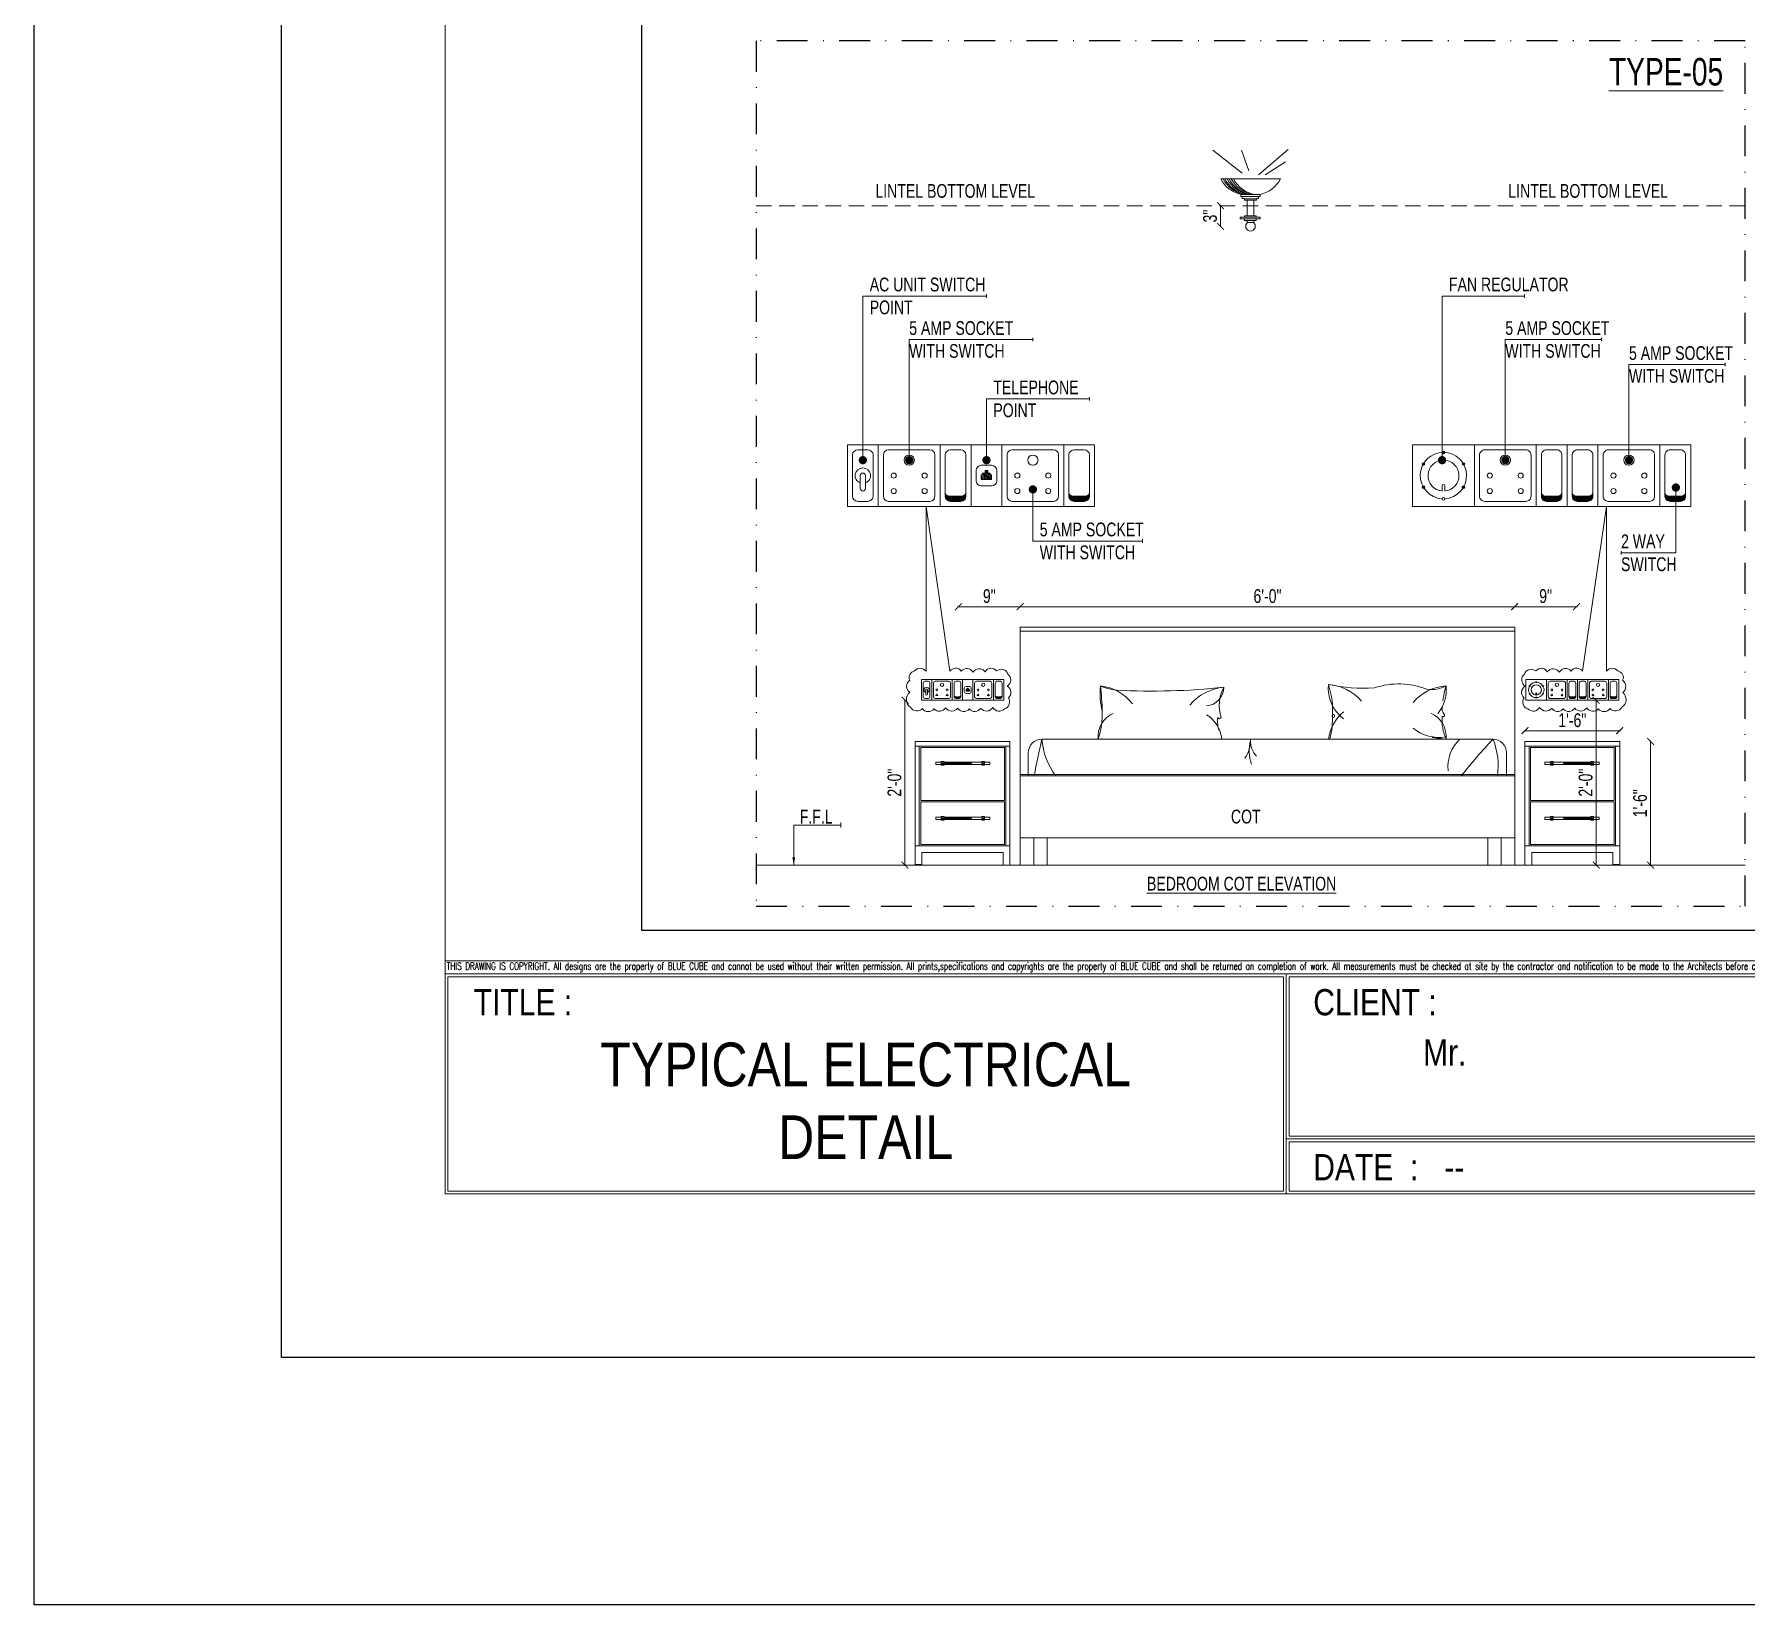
# Model space of a CAD drawing. Header units: inches. Extents: x 3365147 to 3374664, y 1380917 to 1384908.
# Drawn here: x 3371739.3 to 3371988.5, y 1384384.8 to 1384613.5 of the extents above; entities that cross this region are included whole.
import ezdxf

# ---------------------------------------------------------------- set-up
doc = ezdxf.new("R2010")
doc.units = ezdxf.units.IN
doc.header["$LTSCALE"] = 18
doc.header["$MEASUREMENT"] = 0
doc.header["$PDSIZE"] = -1
for name, pattern in [('CONTINOUS', [0]), ('DASHDOT2', [0.5, 0.25, -0.125, 0, -0.125]), ('HIDDEN', [0.375, 0.25, -0.125]), ('HIDDEN2', [0.1875, 0.125, -0.0625])]:
    doc.linetypes.add(name, pattern=pattern)
for name, color, linetype, lineweight in [('ELECTRICAL-DIM_BC', 20, 'Continuous', 9), ('ELECTRICAL-ROOF BEAM LINE_BC', 1, 'HIDDEN', 15), ('ELECTRICAL-WALL-POINTS HATCH_BC', 252, 'Continuous', 5), ('ELECTRICAL-WALL-POINTS-00_BC', 20, 'Continuous', 20), ('ELECTRICAL-WALL-POINTS-01_BC', 136, 'Continuous', 9), ('ELECTRICAL-WALL-POINTS-02_BC', 21, 'Continuous', 5), ('ELECTRICAL-WALL-TEXT-01__BC', 4, 'Continuous', 9), ('ELECTRICAL-WALL-TEXT-01_ARROW_BC', 8, 'Continuous', 13), ('FLOOR FINISHED LEVEL_BC', 1, 'Continuous', 20), ('FURNITURES-00_BC', 200, 'CONTINOUS', 13), ('LINTEL-00_BC', 41, 'HIDDEN2', 13), ('PART PLAN_BC', 2, 'DASHDOT2', 25), ('REVISION CLOUD-00_BC', 4, 'CONTINOUS', 18), ('SHEET-BORDER INNER_BC', 131, 'Continuous', 9), ('SHEET-BORDER OUTER_BC', 181, 'Continuous', 20), ('SHEET-TEXT EDITING-01_BC', 2, 'Continuous', 9), ('SHEET-TEXT EDITING-02_BC', 7, 'Continuous', 9), ('SHEET-TEXT HEADING_BC', 1, 'Continuous', 9), ('SHEET-TEXT THIN_BC', 131, 'Continuous', 5), ('TITLE TEXT-01_BC', 1, 'Continuous', 20), ('TITLE TEXT-03_BC', 4, 'Continuous', 15)]:
    doc.layers.add(name, color=color, linetype=linetype, lineweight=lineweight)
doc.styles.add('BC-TEXT_GENERAL', font='swisscl.ttf')
doc.styles.add('DIM_BC', font='swisscl.ttf')
doc.styles.get("Standard").update_dxf_attribs({"font": 'arial.ttf'})
doc.styles.add('Title block - 01', font='ARIALN.TTF')
doc.styles.add('Title block - 02', font='romans.shx')
doc.styles.add('WD Room text', font='swisscl.ttf')
doc.linetypes.add('BLUE_CUBE', pattern='A,0.1,0,[" BLUE CUBE",Standard,S=0.025,R=0,X=0,Y=-0.01],-0.22', length=0.32)
doc.dimstyles.new('DIM_BC', dxfattribs={"dimtxt": 4, "dimasz": 2, "dimexe": 4.5, "dimexo": 0, "dimgap": 1, "dimtad": 1, "dimdec": 4, "dimzin": 3, "dimdsep": 46, "dimlunit": 4, "dimtxsty": 'DIM_BC', "dimblk": 'ARCHTICK', "dimcen": 0.0625, "dimdle": 0.25, "dimse1": 1, "dimse2": 1, "dimclrd": 7, "dimclre": 4, "dimclrt": 256, "dimadec": 0, "dimazin": 0, "dimtfac": 0.5, "dimtdec": 4, "dimtix": 1, "dimtofl": 0, "dimtmove": 2, "dimatfit": 2, "dimfxl": 0, "dimfrac": 1, "dimtolj": 1, "dimtzin": 1, "dimlwd": -1, "dimarcsym": 0})
doc.dimstyles.new("Working 10'", dxfattribs={"dimscale": 0.8, "dimtxt": 10, "dimasz": 4.5, "dimexe": 2.5, "dimexo": 3, "dimgap": 1.25, "dimtad": 1, "dimdec": 3, "dimzin": 3, "dimdsep": 46, "dimlunit": 4, "dimtxsty": 'WD Room text', "dimblk": 'ARCHTICK', "dimcen": 0, "dimclrd": 256, "dimclre": 1, "dimadec": 0, "dimazin": 0, "dimtfac": 0.6, "dimtdec": 3, "dimtix": 1, "dimtmove": 2, "dimatfit": 3, "dimfxl": 0, "dimfrac": 1, "dimtolj": 1, "dimtzin": 3, "dimlwd": -1, "dimlwe": -1, "dimarcsym": 0})
pattern_1 = [(90, (0.75, -9e-16), (-0.03125, 0), [])]

# ---------------------------------------------------------------- blocks, each defined once
blk = doc.blocks.new('Bed 01 Elevation_1')
for p, q in [((-33.54, 34.65), (38.46, 34.65)), ((-33.54, 0), (-33.54, 34.65)), ((38.46, 34.06), (-33.54, 34.06)), ((38.46, 34.65), (38.46, 0)), ((-48.82, 18), (-48.82, 0.06)), ((-35.04, 18), (-48.82, 18)), ((-35.04, 18), (-35.04, 0)), ((39.96, 18), (53.75, 18)), ((39.96, 18), (39.96, 0)), ((53.75, 18), (53.75, 0.06)), ((-35.04, 17.29), (-48.82, 17.29)), ((-48.23, 2.81), (-48.23, 17.29)), ((-35.82, 17.09), (-48.03, 17.09)), ((-48.03, 9.39), (-48.03, 17.09)), ((-45.03, 15.03), (-44.63, 15.03)), ((-45.03, 14.65), (-45.03, 14.97)), ((-45.03, 14.96), (-44.63, 14.96)), ((-45.02, 15.06), (-44.63, 15.06)), ((-38.73, 15.06), (-39.12, 15.06)), ((-38.73, 15.03), (-39.12, 15.03)), ((-38.73, 14.96), (-39.12, 14.96)), ((-38.73, 14.65), (-38.73, 14.97)), ((-35.82, 9.39), (-35.82, 17.09)), ((-35.63, 2.81), (-35.63, 17.29)), ((39.96, 17.29), (53.75, 17.29)), ((40.55, 2.81), (40.55, 17.29)), ((40.75, 17.09), (52.96, 17.09)), ((40.75, 9.39), (40.75, 17.09)), ((43.65, 15.03), (44.05, 15.03)), ((43.66, 15.06), (44.05, 15.06)), ((43.66, 14.65), (43.66, 14.97)), ((43.66, 14.96), (44.05, 14.96)), ((49.95, 15.06), (49.56, 15.06)), ((49.96, 15.03), (49.56, 15.03)), ((49.95, 14.96), (49.56, 14.96)), ((49.95, 14.65), (49.95, 14.97)), ((52.96, 9.39), (52.96, 17.09)), ((53.16, 2.81), (53.16, 17.29)), ((-45.03, 14.79), (-44.63, 14.79)), ((-45.03, 14.65), (-44.63, 14.65)), ((-45.03, 14.6), (-44.63, 14.6)), ((-40.62, 14.89), (-44.63, 14.89)), ((-40.68, 14.81), (-44.63, 14.81)), ((-40.7, 14.76), (-44.63, 14.76)), ((-38.73, 14.79), (-39.12, 14.79)), ((-38.73, 14.65), (-39.12, 14.65)), ((-38.73, 14.6), (-39.12, 14.6)), ((-33.54, 13.19), (38.46, 13.19)), ((-33.54, 12.99), (38.46, 12.99)), ((43.66, 14.79), (44.05, 14.79)), ((43.66, 14.65), (44.05, 14.65)), ((43.66, 14.6), (44.05, 14.6)), ((45.55, 14.89), (49.56, 14.89)), ((45.61, 14.81), (49.56, 14.81)), ((45.63, 14.76), (49.56, 14.76)), ((49.95, 14.79), (49.56, 14.79)), ((49.95, 14.65), (49.56, 14.65)), ((49.95, 14.6), (49.56, 14.6)), ((-48.03, 9.39), (-35.82, 9.39)), ((-48.03, 9.19), (-35.82, 9.19)), ((-48.03, 3.01), (-48.03, 9.19)), ((-35.82, 3.01), (-35.82, 9.19)), ((52.96, 9.39), (40.75, 9.39)), ((52.96, 9.19), (40.75, 9.19)), ((40.75, 3.01), (40.75, 9.19)), ((52.96, 3.01), (52.96, 9.19)), ((-45.03, 7.03), (-44.63, 7.03)), ((-45.03, 6.65), (-45.03, 6.97)), ((-45.03, 6.96), (-44.63, 6.96)), ((-45.03, 6.79), (-44.63, 6.79)), ((-45.03, 6.65), (-44.63, 6.65)), ((-45.03, 6.59), (-44.63, 6.59)), ((-45.02, 7.06), (-44.63, 7.06)), ((-40.62, 6.89), (-44.63, 6.89)), ((-40.68, 6.81), (-44.63, 6.81)), ((-40.7, 6.76), (-44.63, 6.76)), ((-38.73, 7.06), (-39.12, 7.06)), ((-38.73, 7.03), (-39.12, 7.03)), ((-38.73, 6.96), (-39.12, 6.96)), ((-38.73, 6.79), (-39.12, 6.79)), ((-38.73, 6.65), (-39.12, 6.65)), ((-38.73, 6.59), (-39.12, 6.59)), ((-38.73, 6.65), (-38.73, 6.97)), ((43.65, 7.03), (44.05, 7.03)), ((43.66, 7.06), (44.05, 7.06)), ((43.66, 6.65), (43.66, 6.97)), ((43.66, 6.96), (44.05, 6.96)), ((43.66, 6.79), (44.05, 6.79)), ((43.66, 6.65), (44.05, 6.65)), ((43.66, 6.59), (44.05, 6.59)), ((45.55, 6.89), (49.56, 6.89)), ((45.61, 6.81), (49.56, 6.81)), ((45.63, 6.76), (49.56, 6.76)), ((49.95, 7.06), (49.56, 7.06)), ((49.96, 7.03), (49.56, 7.03)), ((49.95, 6.96), (49.56, 6.96)), ((49.95, 6.79), (49.56, 6.79)), ((49.95, 6.65), (49.56, 6.65)), ((49.95, 6.59), (49.56, 6.59)), ((49.95, 6.65), (49.95, 6.97)), ((-48.82, 2.81), (-35.04, 2.81)), ((-48.03, 3.01), (-35.82, 3.01)), ((-33.54, 3.94), (38.46, 3.94)), ((-31.57, 0), (-31.57, 3.94)), ((-29.6, 0), (-29.6, 3.94)), ((34.53, 0), (34.53, 3.94)), ((36.5, 0), (36.5, 3.94)), ((53.75, 2.81), (39.96, 2.81)), ((52.96, 3.01), (40.75, 3.01)), ((-47.84, 0.06), (-48.82, 0.06)), ((-47.84, 1.83), (-36.02, 1.83)), ((-47.84, 0.06), (-47.84, 1.83)), ((-36.02, 0), (-36.02, 1.83)), ((-35.04, 0), (-36.02, 0)), ((-29.6, 0), (-33.54, 0)), ((38.46, 0), (34.53, 0)), ((40.95, 0), (39.96, 0)), ((52.76, 1.83), (40.95, 1.83)), ((40.95, 0), (40.95, 1.83)), ((52.76, 0.06), (52.76, 1.83)), ((52.76, 0.06), (53.75, 0.06))]:
    blk.add_line(p, q)
blk.add_lwpolyline([(-32.36, 12.99), (-32.36, 16.34, -0.414214), (-30.39, 18.31), (35.31, 18.31, -0.414214), (37.28, 16.34), (37.28, 12.99)], format="xyb")
for points in [[(-45.03, 14.65), (-45.81, 14.65), (-45.81, 14.97), (-45.03, 14.97)], [(-44.63, 14.97), (-38.53, 14.97), (-39.12, 14.97)], [(-38.73, 14.97), (-37.94, 14.97), (-37.94, 14.65), (-38.73, 14.65)], [(43.66, 14.97), (42.87, 14.97), (42.87, 14.65), (43.66, 14.65)], [(49.56, 14.97), (43.46, 14.97), (44.05, 14.97)], [(49.95, 14.65), (50.74, 14.65), (50.74, 14.97), (49.95, 14.97)], [(-39.12, 14.65), (-44.63, 14.65)], [(44.05, 14.65), (49.56, 14.65)], [(-45.03, 6.65), (-45.81, 6.65), (-45.81, 6.97), (-45.03, 6.97)], [(-44.63, 6.97), (-38.53, 6.97), (-39.12, 6.97)], [(-39.12, 6.65), (-44.63, 6.65)], [(-38.73, 6.97), (-37.94, 6.97), (-37.94, 6.65), (-38.73, 6.65)], [(43.66, 6.97), (42.87, 6.97), (42.87, 6.65), (43.66, 6.65)], [(49.56, 6.97), (43.46, 6.97), (44.05, 6.97)], [(44.05, 6.65), (49.56, 6.65)], [(49.95, 6.65), (50.74, 6.65), (50.74, 6.97), (49.95, 6.97)]]:
    blk.add_lwpolyline(points)
for points in [[(-45.03, 14.97), (-45.03, 15.09), (-44.63, 15.09), (-44.63, 14.65), (-44.63, 14.54), (-45.03, 14.54)], [(-38.73, 14.97), (-38.73, 15.09), (-39.12, 15.09), (-39.12, 14.65), (-39.12, 14.54), (-38.73, 14.54)], [(43.66, 14.97), (43.66, 15.09), (44.05, 15.09), (44.05, 14.65), (44.05, 14.54), (43.66, 14.54)], [(49.95, 14.97), (49.95, 15.09), (49.56, 15.09), (49.56, 14.65), (49.56, 14.54), (49.95, 14.54)], [(-45.03, 6.97), (-45.03, 7.09), (-44.63, 7.09), (-44.63, 6.65), (-44.63, 6.53), (-45.03, 6.53)], [(-38.73, 6.97), (-38.73, 7.09), (-39.12, 7.09), (-39.12, 6.65), (-39.12, 6.53), (-38.73, 6.53)], [(43.66, 6.97), (43.66, 7.09), (44.05, 7.09), (44.05, 6.65), (44.05, 6.53), (43.66, 6.53)], [(49.95, 6.97), (49.95, 7.09), (49.56, 7.09), (49.56, 6.65), (49.56, 6.53), (49.95, 6.53)]]:
    blk.add_lwpolyline(points, close=True)
for centre, radius, start, end in [((-12.44, 24.91), 9.47, 172.9375, 195.4037), ((-18.65, 33.79), 8.36, 247.5179, 264.267), ((-22.57, 19.33), 6.78, 37.7672, 83.9015), ((-71.85, 20.58), 50.3, 2.0679, 6.2733), ((-14.16, 121.15), 95.82, 266.8134, 276.1602), ((-3.14, 18.42), 7.5, 95.6237, 139.4452), ((-6.61, 25.9), 2.73, 274.3185, 359.5967), ((0.85, 23.24), 5.41, 150.7333, 198.7321), ((16.82, 25.73), 5.51, 174.11, 233.4289), ((10.85, 19.37), 6.94, 40.4189, 85.9871), ((16.49, 50.01), 24.27, 257.7438, 273.6284), ((1.21, 22.77), 10.72, 353.4947, 19.1867), ((21.6, 15.39), 10.99, 68.2026, 108.9817), ((28.96, 19.18), 6.94, 94.0129, 139.5811), ((26.33, 29.98), 4.43, 261.5958, 298.9092), ((22.99, 25.54), 5.51, 333.7371, 5.89), ((42.53, 21.97), 14.66, 163.6046, 172.3273), ((-33.45, 22), 11.86, 341.885, 2.2029), ((22.99, 25.54), 5.51, 320.9404, 333.7371), ((29.18, 22.77), 1.3, 165.3506, 223.2684), ((-18.53, 18.71), 3.67, 113.2665, 186.3699), ((-8.88, 17.89), 4.71, 5.0326, 58.2187), ((0.4, 21.03), 5.2, 175.2233, 196.23), ((-4.54, 21.58), 0.271, 206.5338, 341.7451), ((17.5, 17.55), 6.19, 129.8444, 173.0163), ((0.73, 21.24), 11.2, 345.2012, 3.2523), ((12.03, 21.69), 0.213, 219.8519, 121.7936), ((24.78, 18.72), 3.71, 353.6356, 66.3006), ((35.11, 21.18), 7.23, 176.0023, 203.4185), ((28.05, 21.81), 0.198, 219.3726, 21.8687), ((83.05, -8.31), 116.52, 166.7942, 169.465), ((-20.23, 19.13), 10.19, 184.6309, 217.0546), ((-14.71, -31.79), 50.65, 97.8585, 98.4763), ((-22.66, 25.23), 6.94, 274.0129, 278.3417), ((-4.52, 18.15), 4.52, 324.6856, 2.0089), ((5.92, 16.62), 6.11, 165.5268, 198.5425), ((3.1, 18.04), 3.1, 178.0433, 224.5085), ((27.43, 24.53), 5.95, 230.7974, 280.0969), ((21.65, -23.46), 42.32, 80.7251, 83.5186), ((34.18, 14.36), 5.43, 133.2932, 186.572), ((79.91, -25.24), 62.33, 135.6786, 142.1634), ((25.76, 14.46), 10.3, 351.7989, 21.9273), ((-40.49, 14.76), 0.208, 92.3864, 210.779), ((45.42, 14.76), 0.208, 329.221, 87.6136), ((-40.49, 6.76), 0.208, 92.3864, 210.779), ((45.42, 6.76), 0.208, 329.221, 87.6136)]:
    blk.add_arc(centre, radius, start, end)
blk = doc.blocks.new('2X5ams tele point ACmcp DSP R1')
at = {"layer": 'ELECTRICAL-WALL-POINTS HATCH_BC'}
h = blk.add_hatch(dxfattribs=at)
h.set_pattern_fill('ANSI31', color=252, scale=0.5, angle=270, style=0)
h.set_pattern_definition([(315, (0.75, 0), (0.0441942, 0.0441942), [])])
h.paths.add_polyline_path([(2.4375, 1.625), (2.4375, 1.53125), (2.5, 1.53125), (2.5, 1.3125), (2, 1.3125), (2, 1.53125), (2.0625, 1.53125), (2.0625, 1.625), (2.1875, 1.625), (2.1875, 1.75), (2.3125, 1.75), (2.3125, 1.625)])
h = blk.add_hatch(dxfattribs=at)
h.set_pattern_fill('ANSI31', color=252, scale=0.25, angle=45, style=0)
h.set_pattern_definition(pattern_1)
edge = h.paths.add_edge_path()
edge.add_arc((0.50527, 0.82304), 0.32308, 217.8044864, 269.0654112)
edge.add_line((0.5, 0.5), (1, 0.5))
edge.add_arc((0.99473, 0.82304), 0.32308, 270.9345888, 322.1955136)
edge.add_line((1.25, 0.625), (1.25, 0.5))
edge.add_arc((1, 0.5), 0.25, 270, 360, ccw=False)
edge.add_line((1, 0.25), (0.5, 0.25))
edge.add_arc((0.5, 0.5), 0.25, 180, 270, ccw=False)
edge.add_line((0.25, 0.5), (0.25, 0.625))
h = blk.add_hatch(dxfattribs=at)
h.set_pattern_fill('ANSI31', color=252, scale=0.25, angle=45, style=0)
h.set_pattern_definition([(90, (6.75, -9e-16), (-0.03125, 0), [])])
edge = h.paths.add_edge_path()
edge.add_arc((6.50527, 0.82304), 0.32308, 217.8044864, 269.0654112)
edge.add_line((6.5, 0.5), (7, 0.5))
edge.add_arc((6.99473, 0.82304), 0.32308, 270.9345888, 322.1955136)
edge.add_line((7.25, 0.625), (7.25, 0.5))
edge.add_arc((7, 0.5), 0.25, 270, 360, ccw=False)
edge.add_line((7, 0.25), (6.5, 0.25))
edge.add_arc((6.5, 0.5), 0.25, 180, 270, ccw=False)
edge.add_line((6.25, 0.5), (6.25, 0.625))
for p, q in [((-4.5, 3), (7.5, 3)), ((-4.5, 0), (-4.5, 3)), ((-3, 0), (-3, 3)), ((0, 0), (0, 3)), ((1.5, 0), (1.5, 3)), ((3, 0), (3, 3)), ((6, 0), (6, 3)), ((6, 0), (6, 3)), ((7.5, 0), (7.5, 3)), ((-4.5, 0), (7.5, 0))]:
    blk.add_line(p, q)
for points in [[(-4.25, 2.5, -0.41421356), (-4, 2.75), (-3.5, 2.75, -0.41421356), (-3.25, 2.5), (-3.25, 0.5, -0.41421356), (-3.5, 0.25), (-4, 0.25, -0.41421356), (-4.25, 0.5)], [(-2.75, 2.5, -0.41421356), (-2.5, 2.75), (-0.5, 2.75, -0.41421356), (-0.25, 2.5), (-0.25, 0.5, -0.41421356), (-0.5, 0.25), (-2.5, 0.25, -0.41421356), (-2.75, 0.5)], [(0.25, 2.5, -0.41421356), (0.5, 2.75), (1, 2.75, -0.41421356), (1.25, 2.5), (1.25, 0.625, -0.227474), (1, 0.5), (0.5, 0.5, -0.227474), (0.25, 0.625)], [(3.25, 2.5, -0.41421356), (3.5, 2.75), (5.5, 2.75, -0.41421356), (5.75, 2.5), (5.75, 0.5, -0.41421356), (5.5, 0.25), (3.5, 0.25, -0.41421356), (3.25, 0.5)], [(6.25, 2.5, -0.41421356), (6.5, 2.75), (7, 2.75, -0.41421356), (7.25, 2.5), (7.25, 0.625, -0.227474), (7, 0.5), (6.5, 0.5, -0.227474), (6.25, 0.625)], [(1.75, 1.75, -0.41421356), (2, 2), (2.5, 2, -0.41421356), (2.75, 1.75), (2.75, 1.25, -0.41421356), (2.5, 1), (2, 1, -0.41421356), (1.75, 1.25)], [(-3.875, 0.875, 1), (-3.625, 0.875), (-3.625, 1.5, 1), (-3.875, 1.5)]]:
    blk.add_lwpolyline(points, format="xyb", close=True)
blk.add_lwpolyline([(2.4375, 1.625), (2.4375, 1.53125), (2.5, 1.53125), (2.5, 1.3125), (2, 1.3125), (2, 1.53125), (2.0625, 1.53125), (2.0625, 1.625), (2.1875, 1.625), (2.1875, 1.75), (2.3125, 1.75), (2.3125, 1.625), (2.4375, 1.625)])
for points in [[(0.25, 0.625), (0.25, 0.5, 0.41421356), (0.5, 0.25), (1, 0.25, 0.41421356), (1.25, 0.5), (1.25, 0.625)], [(6.25, 0.625), (6.25, 0.5, 0.41421356), (6.5, 0.25), (7, 0.25, 0.41421356), (7.25, 0.5), (7.25, 0.625)]]:
    blk.add_lwpolyline(points, format="xyb")
blk.add_arc((-3.75, 1.5), 0.375, 289.4712206, 250.5287794)
at = {"layer": 'ELECTRICAL-WALL-POINTS-01_BC'}
for centre, radius in [((-1.49816, 2.24816), 0.25), ((4.50184, 2.24816), 0.25), ((-2.25, 1.5), 0.125), ((-2.25, 0.75), 0.125), ((-0.75, 1.5), 0.125), ((-0.75, 0.75), 0.125), ((3.75, 1.5), 0.125), ((3.75, 0.75), 0.125), ((5.25, 1.5), 0.125), ((5.25, 0.75), 0.125)]:
    blk.add_circle(centre, radius, dxfattribs=at)
blk = doc.blocks.new('2x5AMS 2WAY AC MCP_BC')
at = {"layer": 'ELECTRICAL-WALL-POINTS HATCH_BC'}
h = blk.add_hatch(dxfattribs=at)
h.set_pattern_fill('ANSI31', color=256, scale=0.25, angle=45, style=0)
h.set_pattern_definition(pattern_1)
edge = h.paths.add_edge_path()
edge.add_arc((0.505, 0.823), 0.323, 217.80449, 269.06541)
edge.add_line((0.5, 0.5), (1, 0.5))
edge.add_arc((0.995, 0.823), 0.323, 270.93459, 322.19551)
edge.add_line((1.25, 0.625), (1.25, 0.5))
edge.add_arc((1, 0.5), 0.25, 270, 360, ccw=False)
edge.add_line((1, 0.25), (0.5, 0.25))
edge.add_arc((0.5, 0.5), 0.25, 180, 270, ccw=False)
edge.add_line((0.25, 0.5), (0.25, 0.625))
h = blk.add_hatch(dxfattribs=at)
h.set_pattern_fill('ANSI31', color=256, scale=0.25, angle=45, style=0)
h.set_pattern_definition([(90, (2.25, -9e-16), (-0.03125, 0), [])])
edge = h.paths.add_edge_path()
edge.add_arc((2.005, 0.823), 0.323, 217.80449, 269.06541)
edge.add_line((2, 0.5), (2.5, 0.5))
edge.add_arc((2.495, 0.823), 0.323, 270.93459, 322.19551)
edge.add_line((2.75, 0.625), (2.75, 0.5))
edge.add_arc((2.5, 0.5), 0.25, 270, 360, ccw=False)
edge.add_line((2.5, 0.25), (2, 0.25))
edge.add_arc((2, 0.5), 0.25, 180, 270, ccw=False)
edge.add_line((1.75, 0.5), (1.75, 0.625))
h = blk.add_hatch(dxfattribs=at)
h.set_pattern_fill('ANSI31', color=256, scale=0.25, angle=45, style=0)
h.set_pattern_definition([(90, (6.75, -2e-15), (-0.03125, 0), [])])
edge = h.paths.add_edge_path()
edge.add_arc((6.505, 0.823), 0.323, 217.80449, 269.06541)
edge.add_line((6.5, 0.5), (7, 0.5))
edge.add_arc((6.995, 0.823), 0.323, 270.93459, 322.19551)
edge.add_line((7.25, 0.625), (7.25, 0.5))
edge.add_arc((7, 0.5), 0.25, 270, 360, ccw=False)
edge.add_line((7, 0.25), (6.5, 0.25))
edge.add_arc((6.5, 0.5), 0.25, 180, 270, ccw=False)
edge.add_line((6.25, 0.5), (6.25, 0.625))
for p, q in [((-6, 3), (7.5, 3)), ((-6, 0), (-6, 3)), ((-3, 0), (-3, 3)), ((0, 0), (0, 3)), ((1.5, 0), (1.5, 3)), ((3, 0), (3, 3)), ((6, 0), (6, 3)), ((6, 0), (6, 3)), ((7.5, 0), (7.5, 3)), ((-4.562, 1), (-4.562, 0.75)), ((-4.438, 1), (-4.438, 0.75)), ((-6, 0), (7.5, 0))]:
    blk.add_line(p, q)
for points in [[(-2.75, 2.5, -0.414214), (-2.5, 2.75), (-0.5, 2.75, -0.414214), (-0.25, 2.5), (-0.25, 0.5, -0.414214), (-0.5, 0.25), (-2.5, 0.25, -0.414214), (-2.75, 0.5)], [(0.25, 2.5, -0.414214), (0.5, 2.75), (1, 2.75, -0.414214), (1.25, 2.5), (1.25, 0.625, -0.227474), (1, 0.5), (0.5, 0.5, -0.227474), (0.25, 0.625)], [(1.75, 2.5, -0.414214), (2, 2.75), (2.5, 2.75, -0.414214), (2.75, 2.5), (2.75, 0.625, -0.227474), (2.5, 0.5), (2, 0.5, -0.227474), (1.75, 0.625)], [(3.25, 2.5, -0.414214), (3.5, 2.75), (5.5, 2.75, -0.414214), (5.75, 2.5), (5.75, 0.5, -0.414214), (5.5, 0.25), (3.5, 0.25, -0.414214), (3.25, 0.5)], [(6.25, 2.5, -0.414214), (6.5, 2.75), (7, 2.75, -0.414214), (7.25, 2.5), (7.25, 0.625, -0.227474), (7, 0.5), (6.5, 0.5, -0.227474), (6.25, 0.625)]]:
    blk.add_lwpolyline(points, format="xyb", close=True)
for points in [[(0.25, 0.625), (0.25, 0.5, 0.414214), (0.5, 0.25), (1, 0.25, 0.414214), (1.25, 0.5), (1.25, 0.625)], [(1.75, 0.625), (1.75, 0.5, 0.414214), (2, 0.25), (2.5, 0.25, 0.414214), (2.75, 0.5), (2.75, 0.625)], [(6.25, 0.625), (6.25, 0.5, 0.414214), (6.5, 0.25), (7, 0.25, 0.414214), (7.25, 0.5), (7.25, 0.625)]]:
    blk.add_lwpolyline(points, format="xyb")
for centre, radius, start, end in [((-4.5, 1.5), 0.75, 274.78019, 265.21981), ((-4.5, 1), 0.0625, 0, 180)]:
    blk.add_arc(centre, radius, start, end)
at = {"layer": 'ELECTRICAL-WALL-POINTS-01_BC'}
for centre, radius in [((-1.498, 2.248), 0.25), ((4.502, 2.248), 0.25), ((-2.25, 1.5), 0.125), ((-2.25, 0.75), 0.125), ((-0.75, 1.5), 0.125), ((-0.75, 0.75), 0.125), ((3.75, 1.5), 0.125), ((3.75, 0.75), 0.125), ((5.25, 1.5), 0.125), ((5.25, 0.75), 0.125), ((-4.5, 0.375), 0.0625)]:
    blk.add_circle(centre, radius, dxfattribs=at)
blk.add_arc((-4.5, 1.5), 1.125, 273.18351, 266.81649, dxfattribs=at)
at = {"layer": 'ELECTRICAL-WALL-POINTS-02_BC'}
for p, q in [((-4.5, 2.687), (-4.5, 2.562)), ((-5.528, 2.094), (-5.42, 2.031)), ((-3.472, 2.094), (-3.58, 2.031)), ((-5.528, 0.906), (-5.42, 0.969)), ((-3.472, 0.906), (-3.58, 0.969))]:
    blk.add_line(p, q, dxfattribs=at)
for centre in [(-4.5, 2.625), (-5.474, 2.063), (-3.526, 2.063), (-5.474, 0.938), (-3.526, 0.938)]:
    blk.add_circle(centre, 0.0625, dxfattribs=at)
blk = doc.blocks.new('ARCHTICK')
at = {"color": 0, "const_width": 0.15}
blk.add_lwpolyline([(-0.5, -0.5), (0.5, 0.5)], dxfattribs=at)
blk = doc.blocks.new('*D1162')
at = {"layer": 'Defpoints', "color": 0, "transparency": 16777216}
for p in [(3371866.06, 1384516.49), (3371870.67, 1384516.49), (3371873.67, 1384492.49)]:
    blk.add_point(p, dxfattribs=at)
at = {"layer": 'ELECTRICAL-DIM_BC', "color": 7, "transparency": 16777216}
blk.add_line((3371866.06, 1384492.37), (3371866.06, 1384516.62), dxfattribs=at)
for p, rotation in [((3371866.06, 1384516.49), 90), ((3371866.06, 1384492.49), 270)]:
    blk.add_blockref('ARCHTICK', p, dxfattribs=dict(at, rotation=rotation))
at = {"layer": 'ELECTRICAL-DIM_BC', "transparency": 16777216, "insert": (3371864.53, 1384504.49), "char_height": 2, "attachment_point": 5, "rotation": 90, "style": 'DIM_BC'}
blk.add_mtext('\\A1;2\'-0"', dxfattribs=at)
blk = doc.blocks.new('_ArchTick')
at = {"color": 0, "linetype": 'ByBlock', "const_width": 0.15}
blk.add_lwpolyline([(-0.5, -0.5), (0.5, 0.5)], dxfattribs=at)
blk = doc.blocks.new('EW-HEAD BOARD LIGHT_BC')
for p, q in [((148.5, 234), (-147, 234)), ((-48.3, 146.6), (-48.3, 156.5)), ((-41, 146.6), (-48.3, 146.6)), ((48.4, 156.4), (-48.1, 156.4)), ((-41, 136.6), (-41, 146.6)), ((41.2, 146.4), (-41, 146.4)), ((-29.2, 136.6), (-41, 136.6)), ((-29.2, 128.7), (-29.2, 136.6)), ((29, 128.7), (-29.2, 128.7)), ((29.3, 136.4), (-29, 136.4)), ((-15.7, 128.5), (15.9, 128.5)), ((-15.7, 52.3), (-15.7, 128.5)), ((15.9, 128.5), (15.9, 52.3)), ((39, 136.6), (29, 136.6)), ((29, 136.6), (29, 128.7)), ((48.1, 146.6), (39, 146.6)), ((39, 146.6), (39, 136.6)), ((48.1, 156.5), (48.1, 146.6)), ((-51.3, 44.6), (48, 44.6)), ((-51.3, 36.2), (-51.3, 44.6)), ((48, 36.2), (-51.3, 36.2)), ((-30.3, 52.1), (28.6, 52.1)), ((-30.3, 44.6), (-30.3, 52.1)), ((28.6, 44.6), (-30.3, 44.6)), ((-30.3, 36.2), (28.6, 36.2)), ((-30.3, 28.6), (-30.3, 36.2)), ((28.6, 28.6), (-30.3, 28.6)), ((-16, 28.6), (16, 28.6)), ((-16, 18.5), (-16, 28.6)), ((16, 18.5), (-16, 18.5)), ((15.9, 52.3), (-15.7, 52.3)), ((16, 28.6), (16, 18.5)), ((28.6, 52.1), (28.6, 44.6)), ((28.6, 36.2), (28.6, 28.6)), ((48, 44.6), (48, 36.2))]:
    blk.add_line(p, q)
for centre, radius, start, end in [((-14.2, 304.1), 150.1, 207.83538, 259.74152), ((8.2, 312), 160.5, 284.38821, 330.94316), ((0, 0), 23.6, 128.25014, 51.74986)]:
    blk.add_arc(centre, radius, start, end)
at = {"layer": 'ELECTRICAL-WALL-POINTS-01_BC'}
for p, q in [((-40.4, 262), (-185.4, 376.1)), ((-8.4, 272.9), (-44.1, 376.1)), ((39.3, 254.7), (186.1, 379.7)), ((71.6, 254.7), (173.4, 318.1))]:
    blk.add_line(p, q, dxfattribs=at)
at = {"layer": 'ELECTRICAL-WALL-POINTS-02_BC'}
for centre, end in [((-2.5, 304.1), 256.59182), ((6, 304.1), 259.74152), ((17.7, 304.1), 259.74152), ((27, 304.1), 259.74152), ((37.9, 304.1), 259.74152), ((48.9, 304.1), 259.74152)]:
    blk.add_arc(centre, 150.1, 207.83538, end, dxfattribs=at)
blk = doc.blocks.new('*D1163')
at = {"layer": 'Defpoints', "color": 0, "transparency": 16777216}
for p in [(3371962.08, 1384516.49), (3371966.7, 1384516.49), (3371959.08, 1384492.49)]:
    blk.add_point(p, dxfattribs=at)
at = {"layer": 'ELECTRICAL-DIM_BC', "color": 7, "transparency": 16777216}
blk.add_line((3371966.7, 1384492.37), (3371966.7, 1384516.62), dxfattribs=at)
for p, rotation in [((3371966.7, 1384516.49), 90), ((3371966.7, 1384492.49), 270)]:
    blk.add_blockref('ARCHTICK', p, dxfattribs=dict(at, rotation=rotation))
at = {"layer": 'ELECTRICAL-DIM_BC', "transparency": 16777216, "insert": (3371965.17, 1384504.49), "char_height": 2, "attachment_point": 5, "rotation": 90, "style": 'DIM_BC'}
blk.add_mtext('\\A1;2\'-0"', dxfattribs=at)
blk = doc.blocks.new('*D1164')
at = {"layer": 'Defpoints', "color": 0, "transparency": 16777216}
for p in [(3371916.37, 1384588.49), (3371912.01, 1384585.49), (3371916.37, 1384585.49)]:
    blk.add_point(p, dxfattribs=at)
at = {"layer": 'ELECTRICAL-DIM_BC', "color": 7, "transparency": 16777216}
blk.add_line((3371912.01, 1384588.62), (3371912.01, 1384585.37), dxfattribs=at)
for p, rotation in [((3371912.01, 1384588.49), 90), ((3371912.01, 1384585.49), 270)]:
    blk.add_blockref('ARCHTICK', p, dxfattribs=dict(at, rotation=rotation))
at = {"layer": 'ELECTRICAL-DIM_BC', "transparency": 16777216, "insert": (3371910.49, 1384586.99), "char_height": 2, "attachment_point": 5, "rotation": 90, "style": 'DIM_BC'}
blk.add_mtext('\\A1;3"', dxfattribs=at)
blk = doc.blocks.new('*D1178')
at = {"layer": 'Defpoints', "color": 0, "transparency": 16777216}
for p in [(3371954.84, 1384530.11), (3371882.84, 1384527.14), (3371954.84, 1384527.14)]:
    blk.add_point(p, dxfattribs=at)
at = {"layer": 'ELECTRICAL-DIM_BC', "color": 7, "transparency": 16777216}
blk.add_line((3371882.72, 1384530.11), (3371954.97, 1384530.11), dxfattribs=at)
at = {"layer": 'ELECTRICAL-DIM_BC', "color": 7, "transparency": 16777216, "rotation": 180}
blk.add_blockref('ARCHTICK', (3371882.84, 1384530.11), dxfattribs=at)
at = {"layer": 'ELECTRICAL-DIM_BC', "color": 7, "transparency": 16777216}
blk.add_blockref('ARCHTICK', (3371954.84, 1384530.11), dxfattribs=at)
at = {"layer": 'ELECTRICAL-DIM_BC', "transparency": 16777216, "insert": (3371918.84, 1384531.64), "char_height": 2, "attachment_point": 5, "style": 'DIM_BC'}
blk.add_mtext('\\A1;6\'-0"', dxfattribs=at)
blk = doc.blocks.new('*D1179')
at = {"layer": 'Defpoints', "color": 0, "transparency": 16777216}
for p in [(3371873.84, 1384530.11), (3371873.84, 1384519.49), (3371882.84, 1384519.49)]:
    blk.add_point(p, dxfattribs=at)
at = {"layer": 'ELECTRICAL-DIM_BC', "color": 7, "transparency": 16777216}
blk.add_line((3371882.97, 1384530.11), (3371873.72, 1384530.11), dxfattribs=at)
at = {"layer": 'ELECTRICAL-DIM_BC', "color": 7, "transparency": 16777216, "rotation": 180}
blk.add_blockref('ARCHTICK', (3371873.84, 1384530.11), dxfattribs=at)
at = {"layer": 'ELECTRICAL-DIM_BC', "color": 7, "transparency": 16777216}
blk.add_blockref('ARCHTICK', (3371882.84, 1384530.11), dxfattribs=at)
at = {"layer": 'ELECTRICAL-DIM_BC', "transparency": 16777216, "insert": (3371878.34, 1384531.64), "char_height": 2, "attachment_point": 5, "style": 'DIM_BC'}
blk.add_mtext('\\A1;9"', dxfattribs=at)
blk = doc.blocks.new('*D1180')
at = {"layer": 'Defpoints', "color": 0, "transparency": 16777216}
for p in [(3371963.84, 1384530.11), (3371954.84, 1384527.14), (3371963.84, 1384519.49)]:
    blk.add_point(p, dxfattribs=at)
at = {"layer": 'ELECTRICAL-DIM_BC', "color": 7, "transparency": 16777216}
blk.add_line((3371954.72, 1384530.11), (3371963.97, 1384530.11), dxfattribs=at)
at = {"layer": 'ELECTRICAL-DIM_BC', "color": 7, "transparency": 16777216, "rotation": 180}
blk.add_blockref('ARCHTICK', (3371954.84, 1384530.11), dxfattribs=at)
at = {"layer": 'ELECTRICAL-DIM_BC', "color": 7, "transparency": 16777216}
blk.add_blockref('ARCHTICK', (3371963.84, 1384530.11), dxfattribs=at)
at = {"layer": 'ELECTRICAL-DIM_BC', "transparency": 16777216, "insert": (3371959.34, 1384531.64), "char_height": 2, "attachment_point": 5, "style": 'DIM_BC'}
blk.add_mtext('\\A1;9"', dxfattribs=at)
blk = doc.blocks.new('*D1181')
at = {"layer": 'Defpoints', "color": 0, "transparency": 16777216}
for p in [(3371967.52, 1384510.49), (3371965.88, 1384492.49), (3371974.62, 1384492.49)]:
    blk.add_point(p, dxfattribs=at)
at = {"layer": 'ELECTRICAL-DIM_BC', "color": 7, "transparency": 16777216}
blk.add_line((3371974.62, 1384510.62), (3371974.62, 1384492.37), dxfattribs=at)
for p, rotation in [((3371974.62, 1384510.49), 90), ((3371974.62, 1384492.49), 270)]:
    blk.add_blockref('ARCHTICK', p, dxfattribs=dict(at, rotation=rotation))
at = {"layer": 'ELECTRICAL-DIM_BC', "transparency": 16777216, "insert": (3371973.1, 1384501.49), "char_height": 2, "attachment_point": 5, "rotation": 90, "style": 'DIM_BC'}
blk.add_mtext('\\A1;1\'-6"', dxfattribs=at)
blk = doc.blocks.new('*D1185')
at = {"layer": 'Defpoints', "color": 0, "transparency": 16777216}
for p in [(3371970.12, 1384512.05), (3371956.34, 1384510.49), (3371970.12, 1384510.49)]:
    blk.add_point(p, dxfattribs=at)
at = {"layer": 'ELECTRICAL-DIM_BC', "color": 7, "transparency": 16777216}
blk.add_line((3371956.21, 1384512.05), (3371970.25, 1384512.05), dxfattribs=at)
at = {"layer": 'ELECTRICAL-DIM_BC', "color": 7, "transparency": 16777216, "rotation": 180}
blk.add_blockref('ARCHTICK', (3371956.34, 1384512.05), dxfattribs=at)
at = {"layer": 'ELECTRICAL-DIM_BC', "color": 7, "transparency": 16777216}
blk.add_blockref('ARCHTICK', (3371970.12, 1384512.05), dxfattribs=at)
at = {"layer": 'ELECTRICAL-DIM_BC', "transparency": 16777216, "insert": (3371963.23, 1384513.57), "char_height": 2, "attachment_point": 5, "style": 'DIM_BC'}
blk.add_mtext('\\A1;1\'-6"', dxfattribs=at)
blk = doc.blocks.new('TYPICAL ELECTRICAL DETAIL_BC')
at = {"layer": 'SHEET-BORDER INNER_BC'}
for points in [[(0.01, 0.7774), (3.0008, 0.7774), (3.0008, 0.01), (0.01, 0.01)], [(5.1228, 0.2069), (3.0208, 0.2069), (3.0208, 0.7774), (5.1228, 0.7774)], [(3.0208, 0.1869), (5.1228, 0.1869), (5.1228, 0.01), (3.0208, 0.01)]]:
    blk.add_lwpolyline(points, close=True, dxfattribs=at)
at = {"layer": 'SHEET-BORDER OUTER_BC'}
for p, q in [((0, 0.8343), (10.89, 0.8343)), ((0, 0.7874), (10.89, 0.7874)), ((3.0108, 0), (3.0108, 0.7874)), ((3.0108, 0.1969), (5.1328, 0.1969))]:
    blk.add_line(p, q, dxfattribs=at)
blk.add_lwpolyline([(10.89, 6.9645), (0, 6.9645), (0, 0), (10.89, 0)], close=True, dxfattribs=at)
at = {"layer": 'SHEET-TEXT EDITING-01_BC', "insert": (1.5054, 0.5417), "char_height": 0.15625, "attachment_point": 2, "style": 'Title block - 01'}
blk.add_mtext('TYPICAL ELECTRICAL\\PDETAIL', dxfattribs=at)
at = {"layer": 'SHEET-TEXT EDITING-02_BC', "color": 3, "insert": (3.5007, 0.5532), "char_height": 0.09375, "attachment_point": 1, "style": 'Title block - 01'}
blk.add_mtext('Mr.', dxfattribs=at)
at = {"layer": 'SHEET-TEXT EDITING-02_BC', "color": 1, "insert": (3.5765, 0.1426), "char_height": 0.09375, "attachment_point": 1, "style": 'Title block - 01'}
blk.add_mtext('--', dxfattribs=at)
at = {"layer": 'SHEET-TEXT HEADING_BC', "style": 'Title block - 01'}
for s, p in [('TITLE :', (0.1029, 0.6394)), ('CLIENT :', (3.1076, 0.6394)), ('DATE  :', (3.1076, 0.0488))]:
    blk.add_text(s, height=0.09375, dxfattribs=at).set_placement(p)
at = {"layer": 'SHEET-TEXT THIN_BC', "insert": (0.0062, 0.8288), "char_height": 0.0261832, "attachment_point": 1, "style": 'Title block - 02'}
blk.add_mtext("{\\W0.72;THIS DRAWING IS COPYRIGHT. All designs are the property of \\C10;BLUE CUBE\\C131; and cannot be used without their written permission. All prints,specifications and copyrights are the property of \\C10;BLUE CUBE\\C131; and shall be returned on completion of work. All measurements must be checked at site by the contractor and notification to be made to the Architects before commencement of work in the event of any discrepancy arising from the drawings. All drawings must be read in conjunction with other consultant's drawings\\P }", dxfattribs=at)
blk = doc.blocks.new('A$C0EA349BC')
at = {"layer": 'Defpoints', "transparency": 33554687}
blk.add_lwpolyline([(0, 0), (14.882, 0), (14.882, 10.196), (0, 10.196)], close=True, dxfattribs=at)

msp = doc.modelspace()

# ---------------------------------------------------------------- linework, layer by layer
at = {"color": 6, "linetype": 'BLUE_CUBE', "ltscale": 30, "transparency": 33554687}
msp.add_lwpolyline([(3371739.26983, 1384787.74345), (3372303.65076, 1384787.74345), (3372303.65076, 1384384.7806), (3371739.26983, 1384384.7806)], close=True, dxfattribs=at)
at = {"color": 5, "transparency": 33554687}
msp.add_lwpolyline([(3371775.26983, 1384751.74345), (3372267.65076, 1384751.74345), (3372267.65076, 1384420.7806), (3371775.26983, 1384420.7806)], close=True, dxfattribs=at)
at = {"layer": 'ELECTRICAL-WALL-TEXT-01_ARROW_BC', "transparency": 33554687}
for p, q in [((3371877.92356, 1384575.59569), (3371877.92356, 1384575.09569)), ((3371956.2676, 1384575.59569), (3371956.2676, 1384575.09569)), ((3371884.67907, 1384569.25347), (3371884.67907, 1384568.75347)), ((3371967.47363, 1384569.25347), (3371967.47363, 1384568.75347)), ((3371985.48156, 1384565.61171), (3371985.48156, 1384565.11171)), ((3371892.92356, 1384560.61171), (3371892.92356, 1384560.11171)), ((3371900.66052, 1384539.92422), (3371900.66052, 1384539.42422)), ((3371970.32695, 1384538.19679), (3371970.32695, 1384537.69679)), ((3371856.69673, 1384497.93817), (3371856.69673, 1384498.70008))]:
    msp.add_line(p, q, dxfattribs=at)
at = {"layer": 'FLOOR FINISHED LEVEL_BC', "transparency": 33554687}
msp.add_line((3371844.37657, 1384492.49316), (3371988.37657, 1384492.49316), dxfattribs=at)
at = {"layer": 'LINTEL-00_BC', "transparency": 33554687}
msp.add_line((3371844.37657, 1384588.49316), (3371988.37657, 1384588.49316), dxfattribs=at)
at = {"layer": 'PART PLAN_BC', "transparency": 33554687}
msp.add_lwpolyline([(3371988.37657, 1384612.49316), (3371844.37657, 1384612.49316), (3371844.37657, 1384486.49316), (3371988.37657, 1384486.49316)], close=True, dxfattribs=at)
at = {"layer": 'REVISION CLOUD-00_BC', "transparency": 33554687}
for points in [[(3371869.12949, 1384520.69961, 0.52056705), (3371867.46529, 1384520.74747, 0.52056705), (3371866.7646, 1384519.38782, 0.52056705), (3371866.74568, 1384517.62198, 0.52056705), (3371866.88014, 1384515.49316, 0.52056705), (3371868.61604, 1384515.28031, 0.52056705), (3371870.2791, 1384515.2413, 0.52056705), (3371871.97335, 1384515.38818, 0.52056705), (3371873.73842, 1384515.3491, 0.52056705), (3371875.4193, 1384515.23413, 0.52056705), (3371877.08809, 1384515.30728, 0.52056705), (3371878.84185, 1384515.44403, 0.52056705), (3371880.55744, 1384515.2592, 0.52056705), (3371881.11857, 1384516.8313, 0.52056705), (3371880.94129, 1384518.54212, 0.52056705), (3371881.05814, 1384520.29922, 0.52056705), (3371879.40325, 1384520.75301, 0.52056705), (3371877.72529, 1384520.64649, 0.52056705), (3371875.96151, 1384520.58727, 0.52056705), (3371874.26328, 1384520.74215, 0.52056705), (3371872.60113, 1384520.71203), (3371869.12949, 1384544.69961)], [(3371968.18603, 1384520.69961, -0.52056705), (3371969.85023, 1384520.74747, -0.52056705), (3371970.55092, 1384519.38782, -0.52056705), (3371970.56984, 1384517.62198, -0.52056705), (3371970.43538, 1384515.49316, -0.52056705), (3371968.69948, 1384515.28031, -0.52056705), (3371967.03642, 1384515.2413, -0.52056705), (3371965.34217, 1384515.38818, -0.52056705), (3371963.5771, 1384515.3491, -0.52056705), (3371961.89622, 1384515.23413, -0.52056705), (3371960.22743, 1384515.30728, -0.52056705), (3371958.47367, 1384515.44403, -0.52056705), (3371956.75808, 1384515.2592, -0.52056705), (3371956.19695, 1384516.8313, -0.52056705), (3371956.37423, 1384518.54212, -0.52056705), (3371956.25738, 1384520.29922, -0.52056705), (3371957.91227, 1384520.75301, -0.52056705), (3371959.59023, 1384520.64649, -0.52056705), (3371961.35401, 1384520.58727, -0.52056705), (3371963.05224, 1384520.74215, -0.52056705), (3371964.71439, 1384520.71203), (3371968.18603, 1384544.69961)]]:
    msp.add_lwpolyline(points, format="xyb", close=True, dxfattribs=at)

# ---------------------------------------------------------------- block references
at = {"layer": 'ELECTRICAL-ROOF BEAM LINE_BC', "transparency": 33554687, "xscale": 24, "yscale": 24, "zscale": 24}
msp.add_blockref('A$C0EA349BC', (3371827.70527, 1384482.99316), dxfattribs=at)
at = {"layer": 'ELECTRICAL-WALL-POINTS-00_BC', "transparency": 33554687}
for name, p, xscale, yscale, zscale in [('EW-HEAD BOARD LIGHT_BC', (3371916.36975, 1384585.49316), 0.0295275590542588, 0.0295275590542588, 0.0295275590542588), ('2X5ams tele point ACmcp DSP R1', (3371871.17356, 1384544.69961), 3, 3, 3), ('2x5AMS 2WAY AC MCP_BC', (3371957.96812, 1384544.69961), 3, 3, 3)]:
    msp.add_blockref(name, p, dxfattribs=dict(at, xscale=xscale, yscale=yscale, zscale=zscale))
for name, p in [('2X5ams tele point ACmcp DSP R1', (3371872.94895, 1384516.49316)), ('2x5AMS 2WAY AC MCP_BC', (3371962.48173, 1384516.49316))]:
    msp.add_blockref(name, p, dxfattribs=at)
at = {"layer": 'FURNITURES-00_BC', "ltscale": 200, "transparency": 33554687}
msp.add_blockref('Bed 01 Elevation_1', (3371916.37657, 1384492.49316), dxfattribs=at)
at = {"layer": 'SHEET-BORDER OUTER_BC', "color": 131, "transparency": 33554687, "xscale": 40.6807319099932, "yscale": 40.6807319099932, "zscale": 40.6807319099932}
msp.add_blockref('TYPICAL ELECTRICAL DETAIL_BC', (3371799.09126, 1384444.60202), dxfattribs=at)

# ---------------------------------------------------------------- texts
at = {"layer": 'ELECTRICAL-WALL-TEXT-01__BC', "ltscale": 20, "transparency": 33554687, "char_height": 2, "attachment_point": 4, "style": 'DIM_BC'}
for s, insert in [('\\A1;LINTEL BOTTOM LEVEL ', (3371861.74933, 1384590.63511)), ('\\A1;LINTEL BOTTOM LEVEL ', (3371953.91375, 1384590.63511)), ('\\A1;AC UNIT SWITCH \\PPOINT ', (3371860.92356, 1384575.34569)), ('\\A1;FAN REGULATOR \\P ', (3371945.2676, 1384575.34569)), ('\\A1;5 AMP SOCKET \\PWITH SWITCH', (3371866.67907, 1384569.00347)), ('\\A1;5 AMP SOCKET \\PWITH SWITCH', (3371953.47363, 1384569.00347)), ('\\A1;5 AMP SOCKET \\PWITH SWITCH', (3371971.48156, 1384565.36171)), ('\\A1;TELEPHONE \\PPOINT ', (3371878.92356, 1384560.36171)), ('\\A1;5 AMP SOCKET \\PWITH SWITCH', (3371885.67907, 1384539.67422)), ('\\A1;2 WAY \\PSWITCH', (3371970.32695, 1384537.94679)), ('\\A1;F.F.L', (3371850.73889, 1384499.54005)), ('\\A1;COT', (3371913.51732, 1384499.54005))]:
    msp.add_mtext(s, dxfattribs=dict(at, insert=insert))
at = {"layer": 'TITLE TEXT-01_BC', "ltscale": 20, "transparency": 33554687, "insert": (3371901.29304, 1384489.76815), "char_height": 2, "attachment_point": 4, "style": 'BC-TEXT_GENERAL'}
msp.add_mtext('{\\LBEDROOM COT ELEVATION}', dxfattribs=at)
at = {"layer": 'TITLE TEXT-03_BC', "ltscale": 20, "transparency": 33554687, "insert": (3371968.56441, 1384607.97312), "char_height": 4, "attachment_point": 4, "style": 'BC-TEXT_GENERAL'}
msp.add_mtext('{\\LTYPE-05}', dxfattribs=at)

# ---------------------------------------------------------------- dimensions: what is measured, and where the dimension line sits
at = {"layer": 'ELECTRICAL-DIM_BC', "transparency": 33554687}
for base, p1, p2, angle, picture, middle in [((3371912.00958, 1384585.49316), (3371916.36975, 1384588.49316), (3371916.36975, 1384585.49316), 270, '*D1164', (3371910.48534, 1384586.99316)), ((3371866.05535, 1384516.49316), (3371873.6742, 1384492.49316), (3371870.6742, 1384516.49316), 90, '*D1162', (3371864.5311, 1384504.49316)), ((3371966.69779, 1384516.49316), (3371959.07893, 1384492.49316), (3371962.07893, 1384516.49316), 90, '*D1163', (3371965.17354, 1384504.49316)), ((3371974.62144, 1384492.49316), (3371967.5164, 1384510.49316), (3371965.87547, 1384492.49316), 90, '*D1181', (3371973.09719, 1384501.49316))]:
    dim = msp.add_linear_dim(base=base, p1=p1, p2=p2, angle=angle, dimstyle='DIM_BC', override={"dimscale": 0.5, "dimpost": '\\X'}, dxfattribs=at)
    dim.commit()
    dim.dimension.update_dxf_attribs({"geometry": picture, "text_midpoint": middle})
for base, p1, p2, picture, middle in [((3371873.84144, 1384530.11486), (3371882.84034, 1384519.49316), (3371873.84144, 1384519.49316), '*D1179', (3371878.34089, 1384531.6378)), ((3371954.84034, 1384530.11486), (3371882.84034, 1384527.13883), (3371954.84034, 1384527.13883), '*D1178', (3371918.84034, 1384531.63911)), ((3371963.84034, 1384530.11486), (3371954.84034, 1384527.13883), (3371963.84034, 1384519.49316), '*D1180', (3371959.34034, 1384531.6378))]:
    dim = msp.add_linear_dim(base=base, p1=p1, p2=p2, dimstyle='DIM_BC', override={"dimscale": 0.5, "dimpost": '\\X'}, dxfattribs=at)
    dim.commit()
    dim.dimension.update_dxf_attribs({"geometry": picture, "text_midpoint": middle})
dim = msp.add_linear_dim(base=(3371970.12423, 1384512.04634), p1=(3371956.33923, 1384510.49316), p2=(3371970.12423, 1384510.49316), text='1\'-6"', dimstyle='DIM_BC', override={"dimscale": 0.5, "dimpost": '\\X'}, dxfattribs=at)
dim.commit()
dim.dimension.update_dxf_attribs({"geometry": '*D1185', "text_midpoint": (3371963.23173, 1384513.57059)})

# ---------------------------------------------------------------- leaders
at = {"layer": 'ELECTRICAL-WALL-TEXT-01_ARROW_BC', "transparency": 33554687}
for points, override in [([(3371859.92356, 1384551.4441), (3371859.92356, 1384575.34569), (3371877.92356, 1384575.34569)], {"dimasz": 1.5, "dimtad": 0, "dimldrblk": 'Dot', "dimfxl": 0}), ([(3371944.2676, 1384551.4441), (3371944.2676, 1384575.34569), (3371956.2676, 1384575.34569)], {"dimasz": 1.5, "dimtad": 0, "dimldrblk": 'Dot', "dimfxl": 0}), ([(3371866.67907, 1384551.4441), (3371866.67907, 1384569.00347), (3371884.67907, 1384569.00347)], {"dimasz": 1.5, "dimtad": 0, "dimldrblk": 'Dot', "dimfxl": 0}), ([(3371953.47363, 1384551.4441), (3371953.47363, 1384569.00347), (3371967.47363, 1384569.00347)], {"dimasz": 1.5, "dimtad": 0, "dimldrblk": 'Dot', "dimfxl": 0}), ([(3371971.48156, 1384551.4441), (3371971.48156, 1384565.36171), (3371985.48156, 1384565.36171)], {"dimasz": 1.5, "dimtad": 0, "dimldrblk": 'Dot', "dimfxl": 0}), ([(3371877.92356, 1384551.4441), (3371877.92356, 1384560.36171), (3371892.92356, 1384560.36171)], {"dimasz": 1.5, "dimtad": 0, "dimldrblk": 'Dot', "dimfxl": 0}), ([(3371884.67907, 1384547.18741), (3371884.67907, 1384539.67422), (3371900.66052, 1384539.67422)], {"dimasz": 1.5, "dimtad": 0, "dimldrblk": 'Dot', "dimfxl": 0}), ([(3371978.3084, 1384547.45998), (3371978.3084, 1384537.94679), (3371970.32695, 1384537.94679)], {"dimasz": 1.5, "dimtad": 0, "dimldrblk": 'Dot', "dimfxl": 0}), ([(3371849.86235, 1384492.42489), (3371849.86235, 1384498.31913), (3371856.69673, 1384498.31913)], {"dimasz": 1.5, "dimtad": 0, "dimclrd": 256, "dimfxl": 0})]:
    msp.add_leader(points, dimstyle="Working 10'", override=override, dxfattribs=at)

doc.saveas('drawing.dxf')
